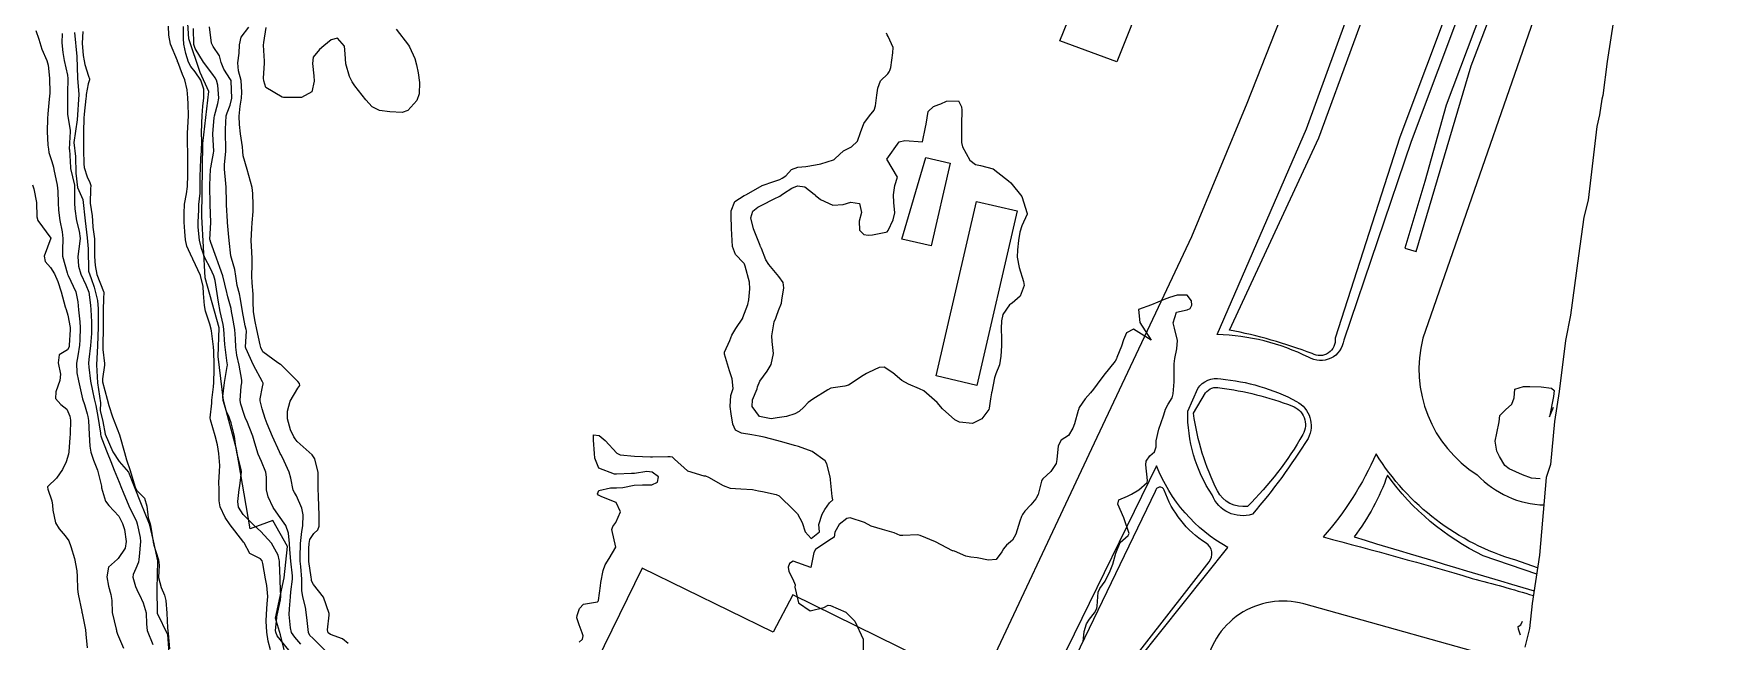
# Model space of a CAD drawing. Header units: metres. Extents: x 292545 to 299085, y 7450245 to 7463078.
# Drawn here: x 296523.8 to 296713.4, y 7459966.2 to 7460034.6 of the extents above; entities that cross this region are included whole.
import ezdxf

# ---------------------------------------------------------------- set-up
doc = ezdxf.new("R2010")
doc.units = ezdxf.units.M
for name, color, linetype in [('Area', 45, 'Continuous'), ('Area Verde e Lazer', 94, 'Continuous'), ('Curvas de Nivel 1m', 11, 'Continuous'), ('Curvas de Nivel 5m', 15, 'Continuous'), ('Edificações', 30, 'Continuous'), ('Hidrografia', 140, 'Continuous'), ('Vias Primárias', 230, 'Continuous')]:
    doc.layers.add(name, color=color, linetype=linetype)

msp = doc.modelspace()

# ---------------------------------------------------------------- linework, layer by layer
at = {"layer": 'Area'}
msp.add_polyline3d([(296701.74, 7460036.27, 685.36), (296700.98, 7460031.44, 669.04), (296700.51, 7460027.61, 658.54), (296700.39, 7460027.2, 658.84), (296700.1, 7460025.46, 669.84), (296699.83, 7460024.12, 670.1), (296698.85, 7460015.84, 687.32), (296698.36, 7460013.94, 675.69), (296697.75, 7460009.6, 668.98), (296696.85, 7460002.9, 686.17), (296696.28, 7460000.06, 680.31), (296695.58, 7459994.32, 662.66), (296695.04, 7459990.97, 659.13), (296694.59, 7459986.11, 673.05), (296694.11, 7459984.67, 674.09), (296693.37, 7459975.93, 658.86), (296692.54, 7459970.48, 659.08), (296692.25, 7459967.66, 659.05), (296691.72, 7459965.58, 658.96)], dxfattribs=at)
at = {"layer": 'Area Verde e Lazer'}
for points in [[(296658.45, 7460001.24), (296668.51, 7460022.85), (296676.38, 7460044.36), (296685.77, 7460070.8), (296692.58, 7460087.13), (296694.31, 7460090.18), (296696.64, 7460092.74, -0.631924), (296701.68, 7460090.27), (296696.44, 7460074.95), (296686.74, 7460047.25), (296677.63, 7460022.95), (296670.34, 7460000.34, -0.625257), (296667.76, 7459998.6, 0.041016)], [(296654.39, 7459991.88), (296655.75, 7459994.17, -0.31253), (296657.37, 7459994.74, -0.061), (296665.49, 7459992.71, -0.469396), (296666.71, 7459989.5, -0.070534), (296660.47, 7459981.41, -0.313683), (296657.09, 7459983.14, -0.079381)], [(296630.38, 7459941.71), (296637.09, 7459950.73), (296656.17, 7459975.17, 0.442277), (296655.81, 7459977.27, -0.168613), (296651.11, 7459983.22, 0.823667), (296650.1, 7459983.08), (296630.23, 7459941.93)]]:
    msp.add_lwpolyline(points, format="xyb", close=True, dxfattribs=at)
at = {"layer": 'Area Verde e Lazer', "elevation": 658.95}
msp.add_lwpolyline([(296693.05, 7459973.78), (296687.03, 7459975.85, -0.125259), (296676.24, 7459984.92, -0.077423), (296672.48, 7459977.98, 0.001277), (296692.76, 7459971.9, 31.435176)], format="xyb", dxfattribs=at)
at = {"layer": 'Curvas de Nivel 1m', "flags": 128}
for points, elevation in [([(296526.99, 7460034.59), (296526.98, 7460033.55), (296527.09, 7460032.46), (296527.25, 7460031.55), (296527.6, 7460029.91), (296527.64, 7460029.54), (296527.61, 7460027.87), (296527.6, 7460027.54), (296527.61, 7460025.85), (296527.62, 7460025.54), (296527.89, 7460023.67), (296527.91, 7460023.55), (296527.88, 7460022.92), (296527.81, 7460021.59), (296527.82, 7460021.54), (296527.86, 7460020.87), (296527.93, 7460019.54), (296527.95, 7460019.43), (296528.38, 7460017.53), (296528.41, 7460016.93), (296528.4, 7460015.53), (296528.43, 7460014.89), (296528.61, 7460013.53), (296528.91, 7460012.37), (296529.05, 7460011.53), (296528.89, 7460010.37), (296528.76, 7460009.53), (296528.83, 7460008.42), (296529.1, 7460007.53), (296529.68, 7460006.31), (296530, 7460005.52), (296530.19, 7460004.05), (296530.22, 7460003.51), (296530.3, 7460002.17), (296530.32, 7460001.51), (296530.3, 7460000.84), (296530.19, 7459999.51), (296530.02, 7459997.94), (296529.99, 7459997.51), (296530.01, 7459997.08), (296530.21, 7459995.51), (296530.43, 7459994.4), (296530.62, 7459993.5), (296530.79, 7459992.76), (296531.04, 7459991.5), (296531.32, 7459989.66), (296531.33, 7459989.49), (296531.35, 7459989.36), (296531.48, 7459989), (296532.09, 7459987.48), (296532.49, 7459986.44), (296532.88, 7459985.48), (296533.42, 7459984.13), (296533.69, 7459983.47), (296533.87, 7459983), (296534.52, 7459981.46), (296535.37, 7459979.72), (296535.47, 7459979.45), (296535.79, 7459977.89), (296535.81, 7459977.44), (296535.66, 7459975.78), (296535.65, 7459975.45), (296535.61, 7459975.15), (296535.31, 7459974.43), (296534.99, 7459973.76), (296534.95, 7459973.45), (296535.28, 7459972.41), (296535.57, 7459971.74), (296535.71, 7459971.45), (296536.14, 7459970.57), (296536.48, 7459969.44), (296536.5, 7459968.17), (296536.58, 7459967.44), (296537.21, 7459965.88)], 654), ([(296529.34, 7460034.84), (296529.26, 7460033.52), (296529.37, 7460032.14), (296529.47, 7460031.52), (296529.57, 7460031.1), (296529.97, 7460029.81), (296530.07, 7460029.51), (296530.07, 7460029.4), (296529.95, 7460028.93), (296529.72, 7460027.73), (296529.7, 7460027.51), (296529.69, 7460027.27), (296529.49, 7460025.52), (296529.46, 7460025.07), (296529.4, 7460023.52), (296529.42, 7460021.98), (296529.42, 7460021.52), (296529.43, 7460019.94), (296529.49, 7460019.52), (296529.83, 7460018.49), (296530.14, 7460017.83), (296530.22, 7460017.51), (296530.21, 7460017.12), (296530.16, 7460015.51), (296530.37, 7460014.1), (296530.41, 7460013.51), (296530.46, 7460012.81), (296530.63, 7460011.51), (296530.65, 7460010.42), (296530.64, 7460009.51), (296530.72, 7460008.51), (296530.92, 7460007.5), (296531.67, 7460005.57), (296531.71, 7460005.49), (296531.71, 7460005.45), (296531.67, 7460004.8), (296531.61, 7460003.49), (296531.61, 7460003.45), (296531.63, 7460001.49), (296531.58, 7459999.52), (296531.57, 7459999.49), (296531.57, 7459999.46), (296531.6, 7459999.07), (296531.78, 7459997.49), (296531.77, 7459997.3), (296531.56, 7459995.75), (296531.54, 7459995.5), (296531.55, 7459995.43), (296532.07, 7459993.48), (296532.25, 7459992.76), (296532.68, 7459991.48), (296533.48, 7459989.47), (296534.03, 7459987.46), (296534.27, 7459986.65), (296534.66, 7459985.46), (296535.2, 7459983.67), (296535.27, 7459983.45), (296535.41, 7459983.21), (296536.29, 7459982.33), (296536.55, 7459981.43), (296536.7, 7459980.11), (296536.92, 7459979.43), (296537.01, 7459979.08), (296537.24, 7459977.42), (296537.26, 7459977.34), (296537.34, 7459977.03), (296537.86, 7459975.41), (296537.92, 7459974.8), (296537.87, 7459973.41), (296538.16, 7459972.3), (296538.53, 7459971.41), (296538.68, 7459970.82), (296538.79, 7459969.41), (296538.88, 7459967.75), (296538.91, 7459967.4), (296538.94, 7459967.12), (296539.1, 7459965.4)], 653), ([(296550.45, 7459965.27), (296550.22, 7459966.26), (296550.07, 7459967.27), (296549.99, 7459968.51), (296550.02, 7459969.27), (296550.1, 7459970.43), (296550.15, 7459971.27), (296550.04, 7459972.52), (296549.91, 7459973.27), (296549.62, 7459974.98), (296549.53, 7459975.28), (296549.33, 7459975.51), (296548.15, 7459976.12), (296547.5, 7459977.31), (296547.44, 7459977.4), (296547.34, 7459977.5), (296545.94, 7459979.32), (296545.38, 7459980.16), (296544.81, 7459981.34), (296544.7, 7459982.04), (296544.68, 7459983.34), (296544.66, 7459984.09), (296544.73, 7459985.34), (296544.76, 7459986.02), (296544.66, 7459987.34), (296544.49, 7459988.33), (296544.25, 7459989.34), (296543.71, 7459991.14), (296543.69, 7459991.35), (296543.85, 7459993.03), (296543.87, 7459993.35), (296544.05, 7459994.85), (296544.09, 7459995.34), (296544.12, 7459996.8), (296544.13, 7459997.34), (296544.09, 7459998.85), (296544.05, 7459999.35), (296543.81, 7460001.16), (296543.78, 7460001.35), (296543.63, 7460001.92), (296543.15, 7460003.36), (296543.02, 7460003.99), (296542.94, 7460005.36), (296542.89, 7460006.15), (296542.59, 7460007.36), (296541.72, 7460009.23), (296541.67, 7460009.31), (296541.63, 7460009.37), (296541.05, 7460010.69), (296540.9, 7460011.38), (296540.81, 7460012.33), (296540.75, 7460013.39), (296540.74, 7460014.34), (296540.79, 7460015.39), (296540.99, 7460016.56), (296541.12, 7460017.38), (296541.16, 7460018.71), (296541.14, 7460019.38), (296541.15, 7460020.68), (296541.16, 7460021.38), (296541.13, 7460022.12), (296541.11, 7460023.38), (296541.2, 7460024.68), (296541.25, 7460025.38), (296541.21, 7460026.66), (296541.14, 7460027.38), (296541.07, 7460028.26), (296540.82, 7460029.39), (296540.56, 7460029.98), (296540.02, 7460031.4), (296540.01, 7460031.43), (296539.98, 7460031.51), (296539.2, 7460033.41), (296539.02, 7460034.41), (296538.97, 7460035.41)], 653), ([(296552.52, 7459965.25), (296551.22, 7459966.83), (296551.06, 7459967.26), (296551.04, 7459967.45), (296551.23, 7459969.26), (296551.24, 7459969.31), (296551.61, 7459970.91), (296551.64, 7459971.26), (296551.57, 7459972.98), (296551.56, 7459973.26), (296551.49, 7459975.09), (296551.48, 7459975.26), (296551.46, 7459975.39), (296551.33, 7459975.92), (296550.58, 7459977.27), (296549.36, 7459978.6), (296549, 7459978.92), (296548.58, 7459979.29), (296547.38, 7459980.51), (296546.88, 7459981.32), (296546.77, 7459981.95), (296546.94, 7459983.31), (296547, 7459983.73), (296547.21, 7459985.31), (296547.18, 7459985.57), (296546.73, 7459987.32), (296546.54, 7459988.38), (296546.4, 7459989.32), (296546.03, 7459990.8), (296545.86, 7459991.32), (296545.76, 7459991.57), (296545.52, 7459992.09), (296545.13, 7459993.33), (296545.11, 7459993.76), (296545.28, 7459995.33), (296545.31, 7459995.58), (296545.58, 7459997.15), (296545.61, 7459997.3), (296545.61, 7459997.33), (296545.61, 7459997.35), (296545.58, 7459997.51), (296545.35, 7459999.33), (296545.33, 7459999.61), (296545.21, 7460001.33), (296545.12, 7460001.85), (296544.8, 7460003.34), (296544.62, 7460004.38), (296544.46, 7460005.34), (296544.22, 7460006.82), (296544.09, 7460007.35), (296543.71, 7460008.15), (296543.09, 7460009.36), (296542.69, 7460010.4), (296542.47, 7460011.36), (296542.33, 7460012.8), (296542.34, 7460013.36), (296542.38, 7460014.77), (296542.41, 7460015.36), (296542.53, 7460016.64), (296542.55, 7460017.36), (296542.56, 7460018.63), (296542.58, 7460019.36), (296542.64, 7460020.58), (296542.69, 7460021.36), (296542.72, 7460022.52), (296542.71, 7460023.36), (296542.75, 7460024.51), (296542.79, 7460025.36), (296542.86, 7460026.43), (296542.97, 7460027.36), (296542.96, 7460028.34), (296542.63, 7460029.36), (296541.97, 7460030.27), (296541.48, 7460030.88), (296541.24, 7460031.38), (296540.95, 7460032.35), (296540.72, 7460033.39), (296540.66, 7460034.03), (296540.67, 7460035.39)], 654), ([(296556.61, 7459965.2), (296555.22, 7459966.57), (296554.9, 7459966.9), (296554.74, 7459967.22), (296554.58, 7459968.57), (296554.51, 7459969.22), (296554.4, 7459970.08), (296554.1, 7459971.23), (296553.99, 7459971.94), (296553.99, 7459973.23), (296553.88, 7459974.66), (296553.82, 7459975.23), (296553.8, 7459975.71), (296553.83, 7459977.23), (296553.98, 7459978.6), (296554.09, 7459979.22), (296554.13, 7459980.47), (296553.99, 7459981.22), (296553.41, 7459982.6), (296553.16, 7459982.98), (296553.02, 7459983.24), (296552.76, 7459984.57), (296552.58, 7459985.24), (296551.83, 7459986.89), (296551.62, 7459987.26), (296551.56, 7459987.36), (296551.47, 7459987.56), (296550.7, 7459989.27), (296550.1, 7459990.68), (296549.87, 7459991.28), (296549.52, 7459992.38), (296549.3, 7459993.28), (296549.29, 7459993.52), (296549.55, 7459994.86), (296549.64, 7459995.2), (296549.63, 7459995.28), (296549.56, 7459995.42), (296548.56, 7459997.29), (296547.69, 7459999.22), (296547.67, 7459999.3), (296547.75, 7460001.17), (296547.73, 7460001.3), (296547.63, 7460001.73), (296547.31, 7460003.31), (296547.09, 7460004.73), (296546.97, 7460005.31), (296546.73, 7460006.27), (296546.57, 7460007.32), (296546.45, 7460008.06), (296546.06, 7460009.32), (296546, 7460009.6), (296545.83, 7460011.33), (296545.75, 7460012.1), (296545.64, 7460013.33), (296545.63, 7460013.47), (296545.51, 7460015.33), (296545.5, 7460015.63), (296545.47, 7460017.33), (296545.44, 7460017.71), (296545.28, 7460019.34), (296545.3, 7460019.88), (296545.45, 7460021.33), (296545.45, 7460021.75), (296545.39, 7460023.33), (296545.4, 7460023.83), (296545.49, 7460025.33), (296545.57, 7460025.68), (296545.92, 7460026.52), (296546.1, 7460027.33), (296546.03, 7460029.25), (296546.02, 7460029.32), (296545.96, 7460029.44), (296545.23, 7460030.59), (296544.92, 7460031.34), (296544.73, 7460032.08), (296544, 7460033.14), (296543.88, 7460033.35), (296543.83, 7460033.52), (296543.6, 7460035.35)], 656), ([(296559.21, 7459965.98), (296558.57, 7459966.52), (296557.22, 7459966.99), (296556.95, 7459967.19), (296556.88, 7459967.54), (296557.08, 7459969.19), (296557.08, 7459969.36), (296556.43, 7459971.2), (296555.29, 7459972.62), (296555.09, 7459973.02), (296555.07, 7459973.21), (296555.05, 7459973.46), (296554.79, 7459975.22), (296554.78, 7459976.66), (296554.81, 7459977.22), (296554.89, 7459977.67), (296555.35, 7459978.34), (296555.8, 7459978.76), (296555.95, 7459979.2), (296555.94, 7459980.65), (296555.92, 7459981.2), (296555.86, 7459982.75), (296555.85, 7459983.21), (296555.85, 7459984.78), (296555.83, 7459985.21), (296555.46, 7459986.76), (296555.16, 7459987.21), (296553.48, 7459988.69), (296553.25, 7459989), (296553.11, 7459989.24), (296552.72, 7459990.01), (296552.37, 7459991.25), (296552.37, 7459992.1), (296552.69, 7459993.24), (296553.55, 7459994.7), (296553.76, 7459995.02), (296553.74, 7459995.23), (296553.56, 7459995.47), (296551.76, 7459997.26), (296551.65, 7459997.33), (296551.58, 7459997.37), (296551.29, 7459997.56), (296549.6, 7459998.81), (296549.38, 7459999.28), (296549.32, 7459999.57), (296548.92, 7460001.29), (296548.73, 7460002.2), (296548.56, 7460003.29), (296548.51, 7460004.45), (296548.52, 7460005.29), (296548.42, 7460006.57), (296548.36, 7460007.29), (296548.39, 7460008.62), (296548.4, 7460009.29), (296548.31, 7460010.73), (296548.28, 7460011.29), (296548.37, 7460012.69), (296548.4, 7460013.29), (296548.5, 7460014.58), (296548.53, 7460015.29), (296548.48, 7460016.62), (296548.39, 7460017.29), (296547.84, 7460019.3), (296547.38, 7460020.83), (296547.35, 7460021.31), (296547.32, 7460021.86), (296547.1, 7460023.31), (296546.97, 7460024.38), (296546.95, 7460025.31), (296547.05, 7460026.44), (296547.19, 7460027.31), (296547.25, 7460028), (296547.16, 7460029.31), (296546.88, 7460030.41), (296546.77, 7460031.31), (296546.93, 7460032.37), (296546.97, 7460033.31), (296547.15, 7460034.17), (296548.03, 7460035.3)], 657), ([(296564.61, 7460035.1), (296566.01, 7460033.27), (296566.12, 7460033.09), (296566.71, 7460031.8), (296566.89, 7460031.08), (296567.09, 7460030.18), (296567.25, 7460029.07), (296567.2, 7460027.81), (296566.93, 7460027.08), (296565.92, 7460025.92), (296565.3, 7460025.71), (296563.92, 7460025.8), (296562.73, 7460025.94), (296561.93, 7460026.35), (296561.21, 7460027.15), (296559.96, 7460028.73), (296559.66, 7460029.16), (296559.37, 7460029.77), (296558.95, 7460031.17), (296558.86, 7460032.3), (296558.8, 7460033.17), (296558.02, 7460034.06), (296557.31, 7460033.89), (296556.48, 7460033.2), (296556, 7460032.81), (296555.28, 7460031.92), (296555.2, 7460031.22), (296555.35, 7460029.83), (296555.38, 7460029.22), (296555.13, 7460028.03), (296553.94, 7460027.4), (296553.78, 7460027.39), (296551.94, 7460027.39), (296551.77, 7460027.42), (296549.95, 7460028.51), (296549.7, 7460029.28), (296549.69, 7460029.56), (296549.8, 7460031.28), (296549.79, 7460031.47), (296549.66, 7460033.28), (296549.71, 7460033.59), (296549.96, 7460035.28)], 658), ([(296585.21, 7459966.12), (296585.59, 7459966.48), (296585.66, 7459966.85), (296585.57, 7459967.2), (296585.24, 7459968.07), (296584.96, 7459968.86), (296584.99, 7459969.12), (296585.26, 7459969.91), (296585.71, 7459970.41), (296587.27, 7459970.68), (296587.37, 7459970.73), (296587.41, 7459970.83), (296587.64, 7459972.48), (296587.68, 7459972.83), (296587.92, 7459974.21), (296588.17, 7459974.82), (296588.59, 7459975.55), (296589.34, 7459976.81), (296588.89, 7459978.81), (296589.02, 7459979.16), (296589.37, 7459979.59), (296589.88, 7459980.8), (296589.4, 7459981.86), (296587.76, 7459982.47), (296587.41, 7459982.66), (296587.29, 7459982.83), (296587.42, 7459983.21), (296588.75, 7459983.49), (296589.42, 7459983.48), (296590.15, 7459983.53), (296591.42, 7459983.78), (296592.36, 7459983.83), (296593.42, 7459983.83), (296594.05, 7459984.14), (296594.17, 7459984.75), (296593.44, 7459985.27), (296592.86, 7459985.35), (296591.44, 7459985.12), (296591.13, 7459985.09), (296589.44, 7459985.05), (296589.21, 7459985.04), (296587.45, 7459985.71), (296586.99, 7459986.83), (296586.96, 7459987.35), (296586.83, 7459988.84), (296586.85, 7459989.47), (296587.49, 7459989.37), (296588.15, 7459988.82), (296589.47, 7459987.4), (296589.85, 7459987.19), (296591.47, 7459987.05), (296593.24, 7459986.99), (296593.47, 7459986.99), (296595.2, 7459987.01), (296595.47, 7459987.02), (296595.7, 7459986.97), (296595.94, 7459986.73), (296597.44, 7459985.41), (296599.26, 7459984.86), (296599.44, 7459984.84), (296599.8, 7459984.69), (296601.42, 7459983.74), (296602.23, 7459983.47), (296603.42, 7459983.38), (296604.74, 7459983.31), (296605.42, 7459983.17), (296605.87, 7459983.07), (296607.41, 7459982.75), (296607.74, 7459982.59), (296609.39, 7459980.99), (296609.79, 7459980.57), (296610.33, 7459979.61), (296610.66, 7459978.56), (296611.36, 7459977.8), (296612.29, 7459978.54), (296612.21, 7459979.38), (296612.59, 7459980.53), (296612.88, 7459981.04), (296613.4, 7459981.81), (296613.77, 7459982.15), (296613.72, 7459982.52), (296613.54, 7459984.41), (296613.52, 7459984.52), (296613.44, 7459984.9), (296613.12, 7459986.2), (296612.92, 7459986.53), (296611.47, 7459987.59), (296609.91, 7459988.13), (296609.48, 7459988.25), (296608.3, 7459988.58), (296607.49, 7459988.81), (296606.07, 7459989.19), (296605.49, 7459989.29), (296604.68, 7459989.44), (296603.49, 7459989.65), (296602.82, 7459989.97), (296602.53, 7459990.65), (296602.34, 7459991.83), (296602.23, 7459992.65), (296602.32, 7459993.87), (296602.55, 7459994.65), (296602.47, 7459995.75), (296602.16, 7459996.65), (296601.6, 7459998.53), (296601.59, 7459998.66), (296601.6, 7459998.75), (296602.19, 7460000.08), (296602.43, 7460000.65), (296602.86, 7460001.42), (296603.64, 7460002.58), (296603.67, 7460002.61), (296603.67, 7460002.64), (296604.2, 7460004.1), (296604.33, 7460004.63), (296604.46, 7460005.86), (296604.42, 7460006.63), (296603.93, 7460008.43), (296603.84, 7460008.64), (296603.8, 7460008.71), (296603.72, 7460008.8), (296602.82, 7460009.73), (296602.5, 7460010.65), (296602.41, 7460012), (296602.37, 7460012.65), (296602.33, 7460014.11), (296602.34, 7460014.65), (296602.74, 7460015.72), (296603.81, 7460016.37), (296604, 7460016.44), (296604.32, 7460016.63), (296605.82, 7460017.5), (296607.16, 7460017.94), (296607.83, 7460018.19), (296608.1, 7460018.32), (296608.51, 7460018.58), (296609.12, 7460019.3), (296609.85, 7460019.55), (296610.75, 7460019.65), (296611.85, 7460019.82), (296612.43, 7460019.95), (296613.86, 7460020.39), (296613.95, 7460020.43), (296614.04, 7460020.52), (296614.97, 7460021.41), (296615.88, 7460021.85), (296616.56, 7460022.49), (296616.9, 7460023.48), (296617.26, 7460024.48), (296617.92, 7460025.34), (296618.43, 7460025.96), (296618.6, 7460026.46), (296618.73, 7460027.67), (296618.87, 7460028.46), (296619.16, 7460029.26), (296619.98, 7460030.08), (296620.14, 7460030.28), (296620.22, 7460030.45), (296620.3, 7460030.76), (296620.54, 7460032.44), (296620.58, 7460033.01), (296620.02, 7460034.27), (296619.91, 7460034.45), (296619.83, 7460034.65)], 658), ([(296523.65, 7460017.59), (296523.82, 7460017.11), (296524.13, 7460015.58), (296524.17, 7460013.98), (296524.27, 7460013.58), (296525.74, 7460011.56), (296524.99, 7460009.57), (296525.1, 7460008.95), (296525.71, 7460008.28), (296526.14, 7460007.56), (296526.52, 7460006.72), (296526.91, 7460005.55), (296527.34, 7460003.86), (296527.45, 7460003.54), (296527.65, 7460002.9), (296527.89, 7460001.54), (296527.9, 7460001.27), (296527.81, 7459999.54), (296527.78, 7459999.36), (296527.6, 7459999.03), (296526.68, 7459998.46), (296526.57, 7459997.55), (296526.82, 7459996.29), (296526.75, 7459995.55), (296526.28, 7459994.3), (296526.27, 7459993.56), (296526.84, 7459992.86), (296527.52, 7459992.35), (296527.88, 7459991.54), (296527.95, 7459991.1), (296527.89, 7459989.54), (296527.86, 7459989.16), (296527.76, 7459987.54), (296527.73, 7459987.27), (296527.45, 7459986.41), (296527.03, 7459985.55), (296526.38, 7459984.6), (296525.41, 7459983.64), (296525.37, 7459983.61), (296525.34, 7459983.57), (296525.41, 7459983.33), (296525.86, 7459982.03), (296525.92, 7459981.56), (296525.95, 7459981), (296526.27, 7459979.56), (296526.67, 7459978.87), (296527.35, 7459978.1), (296527.76, 7459977.54), (296527.98, 7459976.89), (296528.38, 7459975.53), (296528.66, 7459974.17), (296528.68, 7459973.53), (296528.72, 7459972.09), (296528.8, 7459971.52), (296529.21, 7459969.57), (296529.22, 7459969.52), (296529.25, 7459969.38), (296529.63, 7459967.52), (296529.68, 7459967.05), (296529.82, 7459965.51)], 656), ([(296641.99, 7459966.18), (296642.07, 7459967.34), (296642.35, 7459968.18), (296642.7, 7459968.73), (296643.26, 7459969.45), (296643.52, 7459969.91), (296643.57, 7459970.17), (296643.68, 7459971.77), (296643.84, 7459972.16), (296644.46, 7459973), (296645.03, 7459974.15), (296645.32, 7459974.9), (296645.67, 7459976.14), (296646.15, 7459977.34), (296647.05, 7459978.12), (296647.14, 7459978.35), (296646.55, 7459980.13), (296645.87, 7459981.66), (296645.98, 7459982.13), (296646.98, 7459982.56), (296647.41, 7459982.77), (296648.26, 7459983.28), (296649.18, 7459984.1), (296649.22, 7459984.31), (296649.02, 7459986.1), (296649.06, 7459986.5), (296649.47, 7459987.08), (296650.02, 7459987.54), (296650.2, 7459988.09), (296650.2, 7459988.8), (296650.51, 7459990.08), (296651.04, 7459991.6), (296651.17, 7459992.08), (296651.25, 7459992.35), (296651.54, 7459992.9), (296651.98, 7459993.63), (296652.1, 7459994.06), (296652.23, 7459995.4), (296652.24, 7459996.06), (296652.22, 7459997.43), (296652.28, 7459998.06), (296652.54, 7459999.13), (296652.59, 7460000.06), (296652.25, 7460001.45), (296652.11, 7460002.07), (296652.49, 7460003.24), (296653.67, 7460003.53), (296654.04, 7460003.67), (296654.21, 7460004.04), (296654.17, 7460004.54), (296653.68, 7460005.15), (296652.57, 7460005.17), (296651.68, 7460004.9), (296651.08, 7460004.68), (296649.67, 7460004.09), (296648.22, 7460003.56), (296648.35, 7460002.11), (296649.62, 7460000.1), (296647.64, 7460001.33), (296646.84, 7460000.92), (296646.51, 7460000.13), (296646.3, 7459999.44), (296645.78, 7459998.14), (296645.72, 7459998.01), (296645.59, 7459997.75), (296644.32, 7459996.16), (296643.56, 7459995.16), (296643.15, 7459994.58), (296642.8, 7459994.18), (296642.21, 7459993.51), (296641.53, 7459992.54), (296641.44, 7459992.27), (296641.43, 7459992.19), (296640.99, 7459990.71), (296640.81, 7459990.2), (296640.32, 7459989.38), (296639.49, 7459988.87), (296639.15, 7459988.21), (296639.01, 7459986.67), (296638.92, 7459986.23), (296638.34, 7459985.34), (296637.44, 7459984.5), (296637.33, 7459984.35), (296637.3, 7459984.24), (296636.91, 7459982.75), (296636.65, 7459982.25), (296636.08, 7459981.58), (296635.39, 7459980.88), (296635.14, 7459980.51), (296635.04, 7459980.27), (296634.86, 7459979.75), (296634.39, 7459978.27), (296634.01, 7459977.62), (296633.34, 7459977.03), (296632.99, 7459976.65), (296632.82, 7459976.3), (296632.19, 7459975.43), (296631.32, 7459975.34), (296630.03, 7459975.62), (296629.33, 7459975.68), (296628.78, 7459975.79), (296627.47, 7459976.36), (296627.33, 7459976.4), (296627.27, 7459976.42), (296625.35, 7459977.41), (296623.63, 7459978.13), (296623.36, 7459978.19), (296621.66, 7459978.12), (296621.36, 7459978.15), (296620.69, 7459978.44), (296619.37, 7459978.81), (296618.09, 7459979.19), (296617.37, 7459979.58), (296615.75, 7459980.12), (296615.38, 7459980.03), (296614.51, 7459979.37), (296614, 7459978.51), (296613.93, 7459977.94), (296613.35, 7459977.57), (296611.82, 7459976.54), (296611.65, 7459976.23), (296611.31, 7459974.55), (296609.32, 7459975.25), (296608.9, 7459975), (296608.75, 7459974.58), (296608.84, 7459974.1), (296609.3, 7459973.24), (296609.54, 7459972.57), (296609.52, 7459972.34), (296609.93, 7459970.56), (296611.25, 7459969.67), (296612.77, 7459970.04), (296613.26, 7459970.28), (296613.52, 7459970.26), (296615.25, 7459969.51), (296616.27, 7459968.49), (296617.22, 7459966.48), (296617.2, 7459964.48)], 658), ([(296693.44, 7459984.5), (296692.46, 7459984.57), (296691.45, 7459984.95), (296689.95, 7459985.62), (296689.46, 7459986.01), (296688.85, 7459987.01), (296688.57, 7459987.63), (296688.38, 7459988.75), (296688.57, 7459989.63), (296688.81, 7459990.93), (296688.89, 7459991.63), (296689.53, 7459992.26), (296690.25, 7459992.89), (296690.51, 7459993.61), (296690.58, 7459994.59), (296691.56, 7459994.89), (296692.27, 7459994.88), (296693.56, 7459994.85), (296694.7, 7459994.7), (296695.01, 7459994.46), (296694.95, 7459993.75), (296694.5, 7459991.47), (296694.93, 7459992.56)], 659), ([(296691.23, 7459966.93), (296690.98, 7459967.6), (296690.95, 7459967.9), (296691.25, 7459968.08), (296691.43, 7459968.51)], 659)]:
    msp.add_lwpolyline(points, dxfattribs=dict(at, elevation=elevation))
at = {"layer": 'Curvas de Nivel 1m', "elevation": 659, "flags": 128}
msp.add_lwpolyline([(296626.57, 7460027), (296627.94, 7460027.03), (296628.27, 7460026.35), (296628.3, 7460025.98), (296628.28, 7460024.35), (296628.27, 7460023.98), (296628.26, 7460022.35), (296628.38, 7460021.84), (296629.21, 7460020.34), (296629.86, 7460019.85), (296630.43, 7460019.74), (296631.85, 7460019.37), (296633.22, 7460018.29), (296633.56, 7460018.01), (296633.83, 7460017.81), (296635.07, 7460016.27), (296635.68, 7460014.37), (296635.66, 7460014.26), (296635.06, 7460012.98), (296634.84, 7460012.27), (296634.7, 7460011.33), (296634.57, 7460010.27), (296634.56, 7460009.44), (296634.76, 7460008.27), (296635.25, 7460006.71), (296635.32, 7460006.26), (296634.88, 7460005.07), (296633.97, 7460004.28), (296633.78, 7460004.17), (296633.67, 7460004.06), (296632.94, 7460003.01), (296632.77, 7460002.29), (296632.76, 7460001.42), (296632.78, 7460000.29), (296632.77, 7459999.45), (296632.71, 7459998.3), (296632.55, 7459997.34), (296632.15, 7459996.3), (296632.01, 7459995.87), (296631.69, 7459994.31), (296631.67, 7459994.19), (296631.54, 7459993.5), (296631.39, 7459992.45), (296631.34, 7459992.31), (296630.56, 7459991.27), (296629.51, 7459990.74), (296628.04, 7459990.88), (296627.51, 7459991.14), (296626.15, 7459992.37), (296625.53, 7459993.11), (296624.02, 7459994.4), (296623.56, 7459994.63), (296622.29, 7459995.15), (296621.56, 7459995.56), (296620.53, 7459996.44), (296619.58, 7459997.06), (296619, 7459997.04), (296617.82, 7459996.47), (296617.64, 7459996.4), (296617.57, 7459996.36), (296617.22, 7459996.13), (296615.56, 7459995.06), (296615.14, 7459994.92), (296613.55, 7459994.69), (296613.23, 7459994.52), (296611.54, 7459993.47), (296611.02, 7459993.08), (296610.53, 7459992.56), (296610.01, 7459992.08), (296609.52, 7459991.8), (296608.58, 7459991.52), (296607.51, 7459991.37), (296606.85, 7459991.27), (296605.52, 7459991.5), (296604.69, 7459992.63), (296604.76, 7459993.41), (296605.25, 7459994.62), (296605.32, 7459994.86), (296605.56, 7459995.49), (296606.4, 7459996.61), (296606.84, 7459997.35), (296607.1, 7459998.6), (296606.96, 7459999.95), (296606.9, 7460000.6), (296607.19, 7460002.15), (296607.37, 7460002.59), (296607.44, 7460002.8), (296607.66, 7460003.43), (296608.01, 7460004.25), (296608.06, 7460004.59), (296608.27, 7460006), (296608.2, 7460006.58), (296607.7, 7460007.27), (296606.59, 7460008.61), (296606.26, 7460009.14), (296605.74, 7460010.41), (296605.68, 7460010.56), (296605.66, 7460010.62), (296605.6, 7460010.77), (296604.86, 7460012.63), (296604.56, 7460013.86), (296604.77, 7460014.63), (296605.35, 7460015.07), (296605.8, 7460015.3), (296607.2, 7460015.99), (296607.81, 7460016.31), (296607.98, 7460016.41), (296608.22, 7460016.59), (296609.18, 7460017.22), (296609.82, 7460017.45), (296610.64, 7460017.37), (296611.69, 7460016.54), (296611.75, 7460016.48), (296611.81, 7460016.42), (296612.41, 7460015.94), (296613.8, 7460015.28), (296614.96, 7460015.35), (296615.8, 7460015.64), (296616.79, 7460015.47), (296617.01, 7460014.48), (296616.77, 7460013.49), (296616.79, 7460012.48), (296617.26, 7460011.98), (296617.76, 7460011.9), (296618.26, 7460011.97), (296619.76, 7460012.24), (296619.91, 7460012.3), (296620.02, 7460012.45), (296620.58, 7460013.64), (296620.75, 7460014.44), (296620.65, 7460015.59), (296620.6, 7460016.44), (296620.78, 7460017.49), (296621.06, 7460018.44), (296619.86, 7460020.45), (296621.26, 7460022.43), (296621.88, 7460022.57), (296623.88, 7460022.4), (296624.23, 7460024.06), (296624.28, 7460024.4), (296624.51, 7460025.81), (296625.12, 7460026.39), (296625.72, 7460026.6), (296625.94, 7460026.69)], close=True, dxfattribs=at)
at = {"layer": 'Curvas de Nivel 5m', "elevation": 655, "flags": 128}
for points in [[(296524.03, 7460034.94), (296524.38, 7460033.95), (296524.48, 7460033.58), (296524.73, 7460032.85), (296525.27, 7460031.57), (296525.43, 7460031.02), (296525.6, 7460029.57), (296525.62, 7460027.88), (296525.6, 7460027.56), (296525.56, 7460027.2), (296525.41, 7460025.57), (296525.36, 7460025.02), (296525.31, 7460023.57), (296525.41, 7460022.02), (296525.45, 7460021.57), (296525.52, 7460021.22), (296525.85, 7460020.2), (296526.02, 7460019.56), (296526.08, 7460019.31), (296526.45, 7460017.55), (296526.51, 7460016.85), (296526.54, 7460015.55), (296526.6, 7460014.74), (296526.75, 7460013.55), (296527.01, 7460012.29), (296527.1, 7460011.55), (296527.04, 7460010.24), (296527.06, 7460009.55), (296527.56, 7460007.68), (296527.62, 7460007.54), (296527.7, 7460007.39), (296528.55, 7460005.53), (296528.79, 7460004.4), (296528.86, 7460003.53), (296529, 7460002.17), (296529.03, 7460001.53), (296529, 7460000.14), (296528.95, 7459999.53), (296528.77, 7459998.35), (296528.64, 7459997.53), (296528.67, 7459996.42), (296528.83, 7459995.53), (296529.22, 7459993.83), (296529.31, 7459993.52), (296529.53, 7459992.85), (296529.83, 7459991.83), (296529.9, 7459991.51), (296529.96, 7459991.06), (296530.05, 7459989.51), (296530.13, 7459988.18), (296530.24, 7459987.51), (296530.55, 7459986.6), (296530.98, 7459985.5), (296531.42, 7459983.67), (296531.45, 7459983.5), (296531.9, 7459981.99), (296532.25, 7459981.49), (296533.38, 7459980.29), (296533.82, 7459979.47), (296534.02, 7459978.8), (296534.23, 7459977.46), (296534.09, 7459976.71), (296533.32, 7459975.55), (296533.24, 7459975.47), (296532.23, 7459974.56), (296532.05, 7459973.49), (296532.21, 7459972.42), (296532.5, 7459971.48), (296532.59, 7459970.81), (296532.65, 7459969.48), (296533.09, 7459967.61), (296533.12, 7459967.47), (296533.14, 7459967.38), (296533.22, 7459967.03), (296533.92, 7459965.46)], [(296553.9, 7459965.92), (296553.22, 7459966.69), (296552.85, 7459967.24), (296552.73, 7459967.75), (296552.58, 7459969.25), (296552.6, 7459969.9), (296552.7, 7459971.25), (296552.74, 7459971.79), (296552.96, 7459973.24), (296552.96, 7459973.58), (296552.77, 7459975.25), (296552.65, 7459976.56), (296552.62, 7459977.24), (296552.51, 7459978.4), (296552.21, 7459979.25), (296551.38, 7459980.42), (296550.75, 7459981.27), (296550.2, 7459982.47), (296550.03, 7459983.27), (296550.02, 7459984.68), (296549.95, 7459985.27), (296549.45, 7459986.47), (296549.08, 7459987.29), (296548.7, 7459988.51), (296548.47, 7459989.29), (296547.79, 7459991.02), (296547.67, 7459991.3), (296547.52, 7459991.76), (296547.13, 7459992.91), (296547.05, 7459993.31), (296547.17, 7459994.92), (296547.24, 7459995.3), (296547.25, 7459995.61), (296546.95, 7459997.31), (296546.68, 7459998.4), (296546.55, 7459999.32), (296546.54, 7460000.24), (296546.46, 7460001.32), (296546.2, 7460002.76), (296546.09, 7460003.32), (296546.02, 7460003.68), (296545.67, 7460004.96), (296545.58, 7460005.33), (296545.55, 7460005.45), (296545.09, 7460007.34), (296544.76, 7460008.29), (296544.37, 7460009.34), (296543.74, 7460011.1), (296543.67, 7460011.35), (296543.65, 7460011.44), (296543.76, 7460013.35), (296543.69, 7460015.35), (296543.68, 7460015.46), (296543.63, 7460017.35), (296543.64, 7460017.53), (296543.72, 7460019.35), (296543.73, 7460019.47), (296543.85, 7460020.11), (296544.06, 7460021.14), (296544.08, 7460021.35), (296543.98, 7460023.26), (296543.98, 7460023.35), (296544.14, 7460025.12), (296544.17, 7460025.35), (296544.53, 7460026.74), (296544.64, 7460027.34), (296544.52, 7460028.78), (296544.38, 7460029.34), (296544.24, 7460029.62), (296543.97, 7460029.98), (296542.92, 7460031.36), (296542, 7460032.9), (296541.87, 7460033.24), (296541.84, 7460033.37), (296541.81, 7460035.15)]]:
    msp.add_lwpolyline(points, dxfattribs=at)
at = {"layer": 'Edificações'}
for points in [[(296642.55, 7460041.66), (296648.94, 7460039.44), (296645.77, 7460031.42), (296639.36, 7460033.78)], [(296624.26, 7460020.66), (296627.01, 7460020.02), (296624.86, 7460010.72), (296621.56, 7460011.48)], [(296629.96, 7460015.7), (296634.56, 7460014.64), (296630.02, 7459995.02), (296625.41, 7459996.08)], [(296607.05, 7459967.26), (296592.33, 7459974.47), (296586.36, 7459962.28), (296584.92, 7459962.95), (296582.26, 7459957.2), (296590.45, 7459953.01), (296593.69, 7459959.36), (296597.25, 7459957.54), (296598.48, 7459959.94), (296616.92, 7459950.92), (296623.53, 7459964.45), (296609.27, 7459971.46)]]:
    msp.add_lwpolyline(points, close=True, dxfattribs=at)
at = {"layer": 'Hidrografia'}
for points in [[(296552.39, 7459963.75), (296551.61, 7459966.96), (296551.03, 7459968.82), (296552, 7459973.39), (296552.39, 7459976.9), (296550.73, 7459979.82), (296548.19, 7459978.9), (296546.63, 7459987.86), (296545.17, 7459993.32), (296544.58, 7459998.28), (296544.68, 7460001.5), (296543.12, 7460007.11), (296542.73, 7460014.03), (296542.83, 7460022.21), (296543.51, 7460028.06), (296542.54, 7460030.2), (296541.27, 7460034), (296540.88, 7460039.81)], [(296528.39, 7460034.72), (296528.65, 7460032), (296528.74, 7460029.56), (296528.88, 7460027.74), (296528.7, 7460024.89), (296528.34, 7460022.35), (296528.52, 7460020.75), (296528.56, 7460018.88), (296528.74, 7460017.28), (296529.32, 7460015.92), (296529.59, 7460013.52), (296529.81, 7460011.61), (296529.95, 7460010.37), (296529.99, 7460007.88), (296530.26, 7460007.05), (296530.62, 7460006.07), (296530.97, 7460004.56), (296531.06, 7460003.63), (296531.06, 7460001.59), (296530.97, 7459999.45), (296530.88, 7459997.32), (296530.97, 7459995.32), (296531.33, 7459993.05), (296531.29, 7459992.18), (296531.6, 7459990.94), (296531.86, 7459989.52), (296532.71, 7459987.56), (296533.42, 7459986.45), (296534.49, 7459985.25), (296535.83, 7459981.86), (296536.81, 7459979.46), (296537.25, 7459977.55), (296537.74, 7459975.28), (296537.65, 7459972.14), (296537.7, 7459969.39), (296538.86, 7459966.99), (296539.08, 7459963.92)]]:
    msp.add_lwpolyline(points, dxfattribs=at)
at = {"layer": 'Vias Primárias'}
msp.add_lwpolyline([(296629.77, 7459959.91), (296643.25, 7459988.54), (296654.21, 7460011.75), (296660.44, 7460026.78), (296667.37, 7460044.37), (296675.69, 7460066.17), (296681.63, 7460081.55), (296686.76, 7460094.93), (296692.35, 7460110), (296696.85, 7460122.88), (296700.6, 7460135.19), (296704.52, 7460149.2), (296707.96, 7460163.28), (296710.33, 7460173.85), (296713.38, 7460192.99)], dxfattribs=at)
for points, elevation in [([(296707.93, 7460098), (296707.25, 7460098.23, -0.080463), (296706.04, 7460088.97, -0.029296), (296702.25, 7460078.26), (296696.61, 7460063.36), (296692.57, 7460052.79), (296691.67, 7460049.92), (296682.86, 7460026.55), (296680.45, 7460017.94), (296678.2, 7460010.47), (296679.49, 7460010.08), (296685.67, 7460030.98), (296693.99, 7460052.71), (296694.72, 7460054.85), (296704.52, 7460080.98), (296706.81, 7460086.79)], 658.69), ([(296706.05, 7460074.55), (296680.23, 7460000.33, 0.326562), (296686.35, 7459984.97, 0.200348), (296693.92, 7459981.57, 1.507034)], 658.74), ([(296693.15, 7459974.5), (296690.68, 7459975.36, -0.184477), (296674.97, 7459987.31, -0.075634), (296669.01, 7459977.98, -0.006846), (296685.79, 7459973.31, -0.010706), (296692.68, 7459971.38, 6.002375)], 658.92), ([(296691.47, 7459963.53), (296666.81, 7459970.43, 0.459449), (296655.76, 7459963.06), (296656.93, 7459942.99), (296657.18, 7459920.66, -0.075736), (296644.88, 7459866.73, -0.063136), (296622.14, 7459832.45, 0.525939), (296624.49, 7459823.5), (296664.51, 7459781.03)], 661.03)]:
    msp.add_lwpolyline(points, format="xyb", dxfattribs=dict(at, elevation=elevation))
for points in [[(296657.08, 7460000.74), (296667.11, 7460023.89), (296674.97, 7460045.38), (296684.84, 7460071.17), (296691.68, 7460087.57), (296693.5, 7460090.77), (296695.95, 7460093.47, -0.654027), (296702.67, 7460090.09), (296697.38, 7460074.63), (296688.02, 7460046.74), (296678.91, 7460022.44), (296671.32, 7460000.12, -0.541461), (296667.35, 7459998.18, 0.108533)], [(296653.75, 7459992.13), (296654.88, 7459994.65, -0.309056), (296657.46, 7459995.74, -0.100567), (296666.01, 7459993.22, -0.409403), (296667.3, 7459989.06, -0.038589), (296661.03, 7459980.53, -0.395542), (296656.49, 7459982.69, -0.15099)], [(296608.87, 7459909.88), (296619.28, 7459924.97), (296630.64, 7459940.53), (296640.01, 7459953.5), (296648.2, 7459964.2), (296658.25, 7459976.78, -0.173024), (296650.24, 7459985.98), (296640.13, 7459965.34), (296629.04, 7459945.56), (296620.99, 7459931.32), (296611.11, 7459914.57), (296608.54, 7459910.09)]]:
    msp.add_lwpolyline(points, format="xyb", close=True, dxfattribs=at)

doc.saveas('drawing.dxf')
